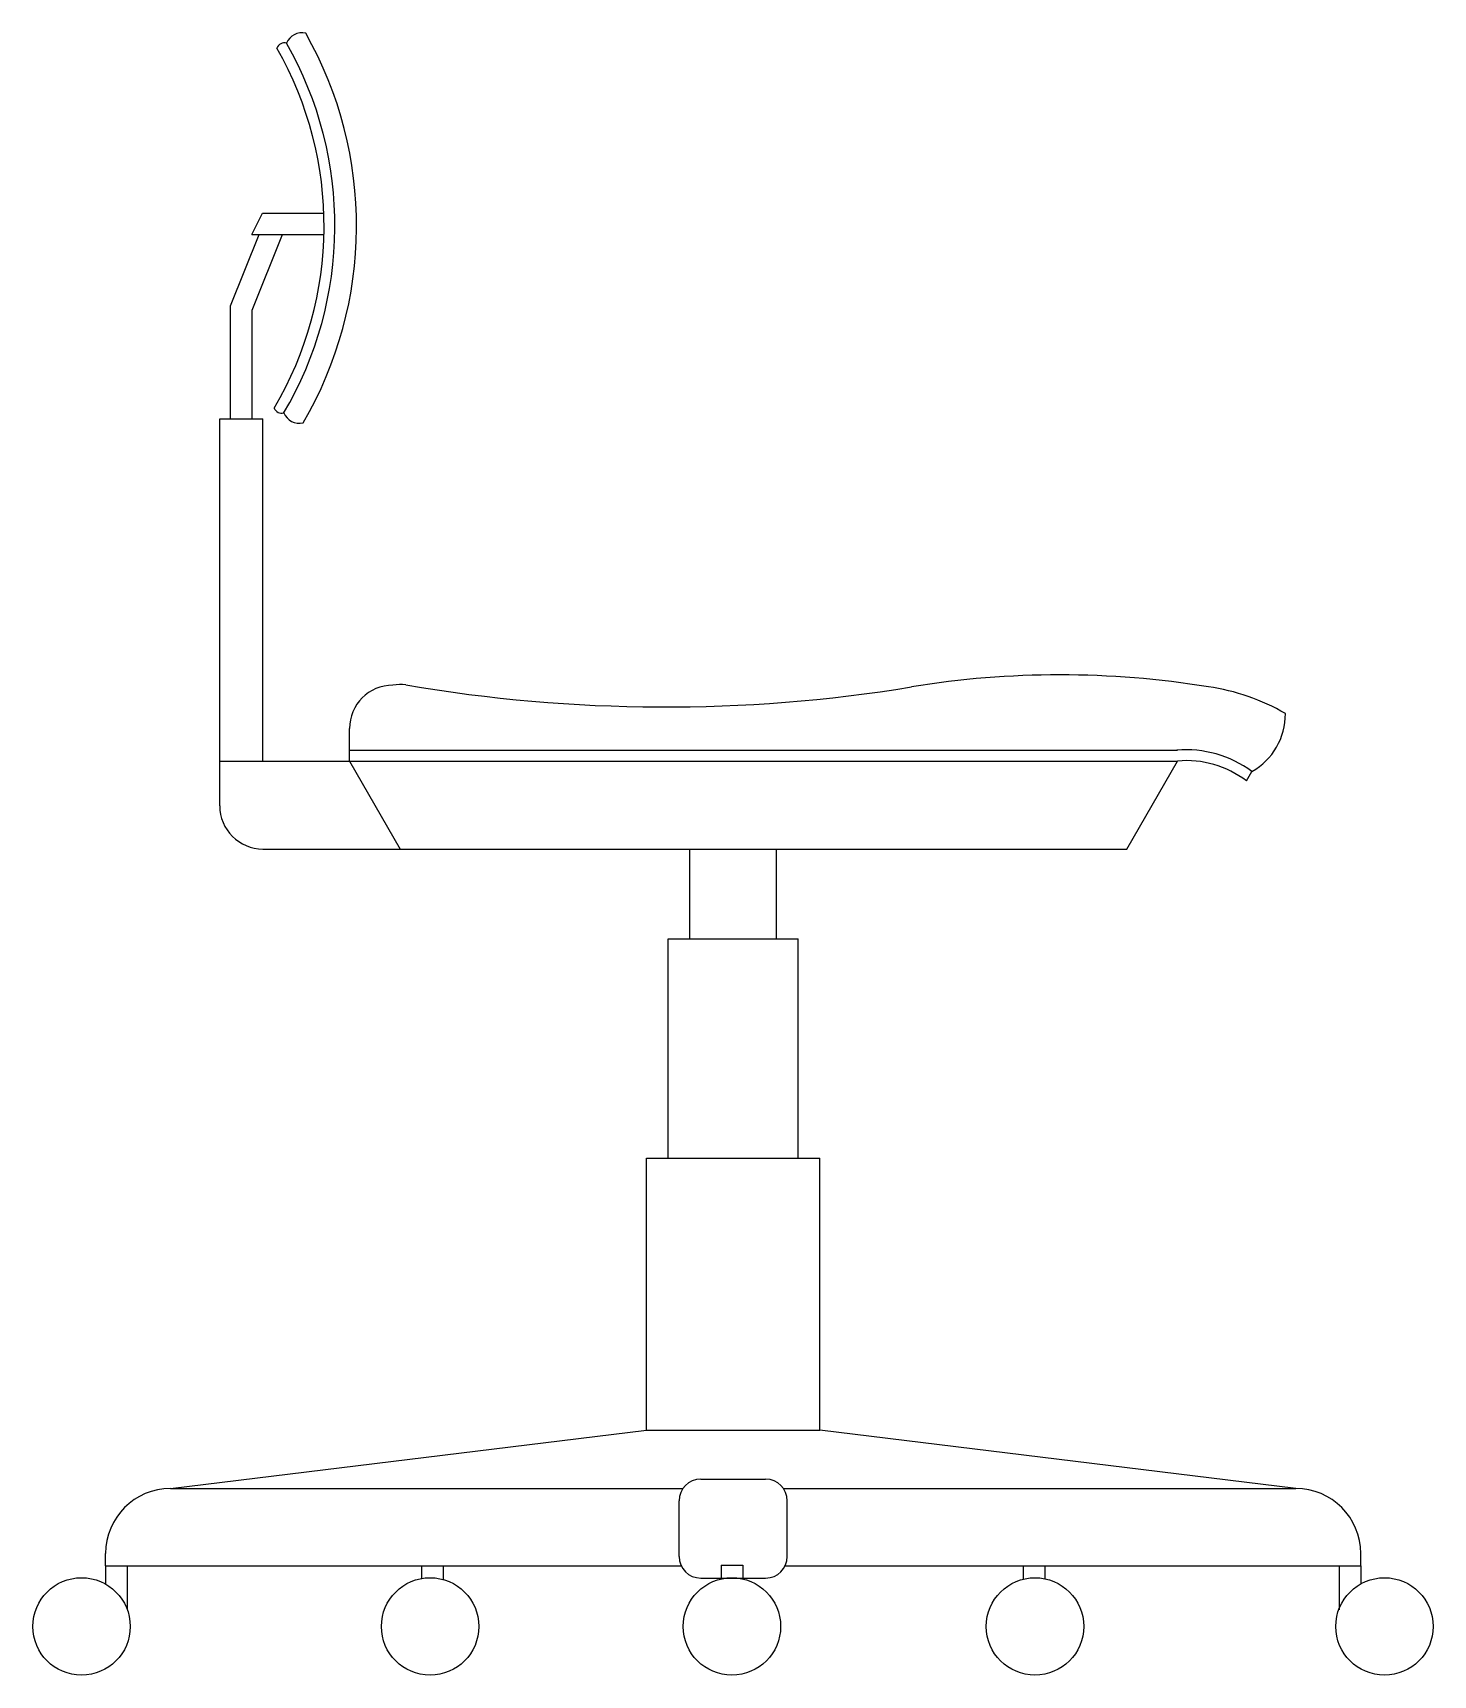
# Model space of a CAD drawing. Header units: metres. Extents: x 0.136 to 0.783, y 0.1 to 0.858.
import ezdxf

# ---------------------------------------------------------------- set-up
doc = ezdxf.new("R2010")
doc.units = ezdxf.units.M

msp = doc.modelspace()

# ---------------------------------------------------------------- linework, layer by layer
for p, q in [((0.23679, 0.76494), (0.24179, 0.77494)), ((0.24179, 0.77494), (0.27011, 0.77494)), ((0.22697, 0.73201), (0.24015, 0.76494)), ((0.23679, 0.76494), (0.27017, 0.76494)), ((0.23697, 0.73008), (0.25092, 0.76494)), ((0.22697, 0.6798), (0.22697, 0.73201)), ((0.23697, 0.6798), (0.23697, 0.73008)), ((0.22197, 0.50117), (0.22197, 0.6798)), ((0.22197, 0.6798), (0.24197, 0.6798)), ((0.23697, 0.6798), (0.24197, 0.6798)), ((0.24197, 0.52182), (0.24197, 0.6798)), ((0.28197, 0.52182), (0.28197, 0.53682)), ((0.28197, 0.52682), (0.66464, 0.52682)), ((0.22197, 0.52182), (0.66464, 0.52182)), ((0.28197, 0.52182), (0.30544, 0.48117)), ((0.64117, 0.48117), (0.66464, 0.52182)), ((0.69643, 0.5126), (0.69895, 0.51696)), ((0.24197, 0.48117), (0.64117, 0.48117)), ((0.43925, 0.43972), (0.43925, 0.48117)), ((0.47925, 0.43972), (0.47925, 0.48117)), ((0.42925, 0.33834), (0.42925, 0.43972)), ((0.42925, 0.43972), (0.48925, 0.43972)), ((0.48925, 0.33834), (0.48925, 0.43972)), ((0.41925, 0.21269), (0.41925, 0.33834)), ((0.41925, 0.33834), (0.49925, 0.33834)), ((0.49925, 0.21269), (0.49925, 0.33834)), ((0.19925, 0.1858), (0.41925, 0.21269)), ((0.41925, 0.21269), (0.49925, 0.21269)), ((0.71925, 0.1858), (0.49925, 0.21269)), ((0.44425, 0.19014), (0.47425, 0.19014)), ((0.19925, 0.1858), (0.436, 0.1858)), ((0.4825, 0.1858), (0.71925, 0.1858)), ((0.43425, 0.15443), (0.43425, 0.18014)), ((0.48425, 0.15443), (0.48425, 0.18014)), ((0.16925, 0.15008), (0.16925, 0.1558)), ((0.74925, 0.15008), (0.74925, 0.1558)), ((0.16925, 0.15008), (0.16925, 0.14165)), ((0.16925, 0.15008), (0.43525, 0.15008)), ((0.17925, 0.15008), (0.17925, 0.12984)), ((0.31525, 0.15008), (0.31525, 0.14424)), ((0.32525, 0.15008), (0.32525, 0.14377)), ((0.44425, 0.14443), (0.47425, 0.14443)), ((0.45375, 0.15043), (0.45375, 0.14459)), ((0.45375, 0.15043), (0.46375, 0.15043)), ((0.46375, 0.15043), (0.46375, 0.14412)), ((0.48325, 0.15008), (0.74925, 0.15008)), ((0.59325, 0.15008), (0.59325, 0.14377)), ((0.60325, 0.15008), (0.60325, 0.14424)), ((0.73925, 0.15008), (0.73925, 0.12984)), ((0.74925, 0.15008), (0.74925, 0.14165))]:
    msp.add_line(p, q)
for centre in [(0.15813, 0.12209), (0.31922, 0.12209), (0.45866, 0.12209), (0.59871, 0.12209), (0.76021, 0.12209)]:
    msp.add_circle(centre, 0.0225)
for centre, radius, start, end in [((0.25999, 0.85043), 0.00773, 76.8405, 157.59), ((0.10511, 0.76905), 0.1801, 329.63505, 29.57646), ((0.10511, 0.76905), 0.1651, 329.34518, 29.79112), ((0.25187, 0.84981), 0.0037, 74.62888, 159.80162), ((0.10511, 0.76905), 0.1701, 329.38455, 29.71536), ((0.25285, 0.85337), 0, 329.25776, 0), ((0.25062, 0.68615), 0.0037, 200.19838, 285.37112), ((0.25874, 0.68553), 0.00773, 202.41, 283.27096), ((0.25285, 0.6817), 0, 0, 30.74224), ((0.61024, 0.13588), 0.42574, 80.72672, 99.27328), ((0.30197, 0.53682), 0.02, 90, 180), ((0.30549, 0.53802), 0.01913, 82.42541, 100.61068), ((0.42759, 1.25453), 0.70773, 260.27243, 279.27328), ((0.66543, 0.4599), 0.09709, 59.70621, 82.05783), ((0.68411, 0.54337), 0.03029, 299.32596, 0.67404), ((0.66871, 0.47642), 0.05058, 53.27248, 95.12263), ((0.66871, 0.47642), 0.04558, 52.53043, 95.12263), ((0.24197, 0.50117), 0.02, 180, 270), ((0.44425, 0.18014), 0.01, 90, 180), ((0.47425, 0.18014), 0.01, 0, 90), ((0.19925, 0.1558), 0.03, 90, 180), ((0.71925, 0.1558), 0.03, 0, 90), ((0.44425, 0.15443), 0.01, 180, 270), ((0.47425, 0.15443), 0.01, 270, 0)]:
    msp.add_arc(centre, radius, start, end)

doc.saveas('drawing.dxf')
